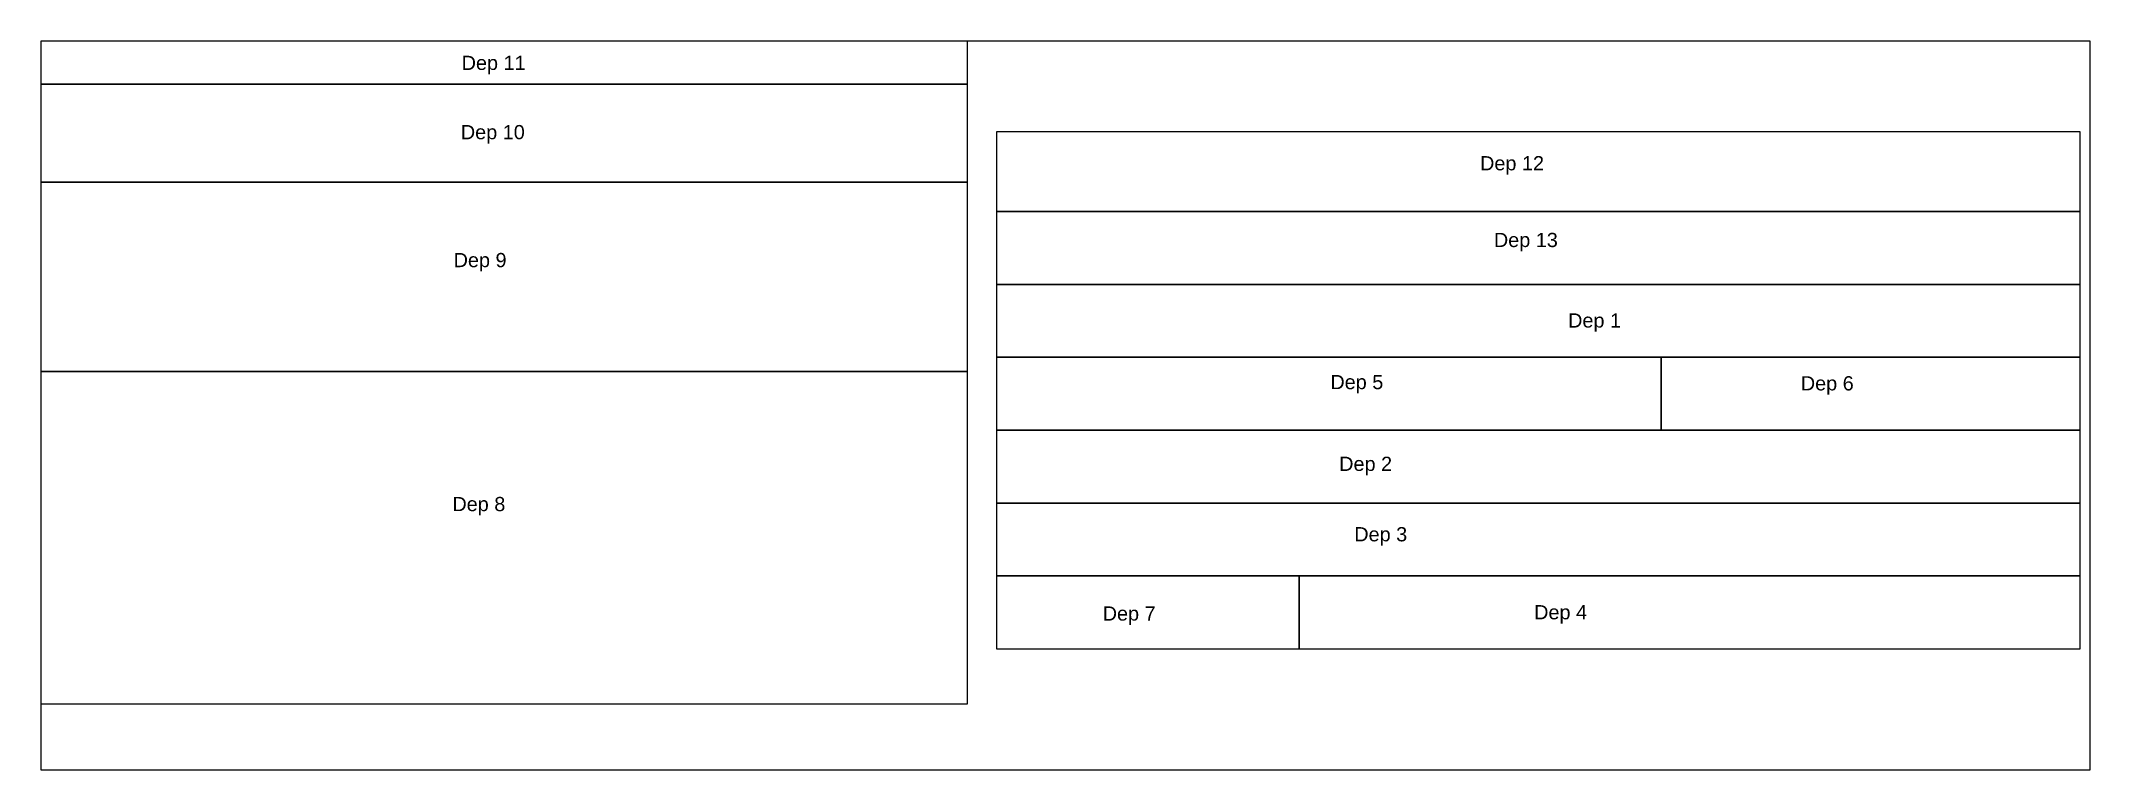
# Model space of a CAD drawing. Header units: millimetres. Extents: x 3 to 93, y 3 to 35.
import ezdxf

# ---------------------------------------------------------------- set-up
doc = ezdxf.new("R2010")
doc.units = ezdxf.units.MM
doc.styles.get("Standard").update_dxf_attribs({"font": 'arial.ttf'})

msp = doc.modelspace()

# ---------------------------------------------------------------- linework, layer by layer
for points in [[(3, 3), (93, 3), (93, 35), (3, 35)], [(3, 28.799), (43.7, 28.799), (43.7, 33.099), (3, 33.099)]]:
    msp.add_lwpolyline(points, close=True)
at = {"color": 6}
for points in [[(3, 33.1), (43.7, 33.1), (43.7, 35), (3, 35)], [(44.964, 27.516), (92.564, 27.516), (92.564, 31.016), (44.964, 31.016)]]:
    msp.add_lwpolyline(points, close=True, dxfattribs=at)
at = {"color": 5}
msp.add_lwpolyline([(3, 20.498), (43.7, 20.498), (43.7, 28.798), (3, 28.798)], close=True, dxfattribs=at)
at = {"color": 4}
for points in [[(44.964, 24.316), (92.564, 24.316), (92.564, 27.516), (44.964, 27.516)], [(44.964, 17.916), (74.164, 17.916), (74.164, 21.116), (44.964, 21.116)]]:
    msp.add_lwpolyline(points, close=True, dxfattribs=at)
at = {"color": 2}
for points in [[(44.964, 21.116), (92.564, 21.116), (92.564, 24.316), (44.964, 24.316)], [(44.964, 14.716), (92.564, 14.716), (92.564, 17.916), (44.964, 17.916)], [(44.964, 11.516), (92.564, 11.516), (92.564, 14.716), (44.964, 14.716)], [(58.264, 8.316), (92.564, 8.316), (92.564, 11.516), (58.264, 11.516)]]:
    msp.add_lwpolyline(points, close=True, dxfattribs=at)
at = {"color": 1}
msp.add_lwpolyline([(74.164, 17.916), (92.564, 17.916), (92.564, 21.116), (74.164, 21.116)], close=True, dxfattribs=at)
at = {"color": 3}
msp.add_lwpolyline([(3, 5.898), (43.7, 5.898), (43.7, 20.498), (3, 20.498)], close=True, dxfattribs=at)
at = {"color": 253}
msp.add_lwpolyline([(44.964, 8.316), (58.264, 8.316), (58.264, 11.516), (44.964, 11.516)], close=True, dxfattribs=at)

# ---------------------------------------------------------------- texts
for s, p in [('Dep 11', (21.477, 33.729)), ('Dep 10', (21.441, 30.688)), ('Dep 12', (66.209, 29.323)), ('Dep 13', (66.816, 25.955)), ('Dep 9', (21.125, 25.072)), ('Dep 1', (70.076, 22.422)), ('Dep 5', (59.634, 19.717)), ('Dep 6', (80.297, 19.662)), ('Dep 2', (60.021, 16.128)), ('Dep 8', (21.07, 14.362)), ('Dep 3', (60.684, 13.037)), ('Dep 7', (49.634, 9.558)), ('Dep 4', (68.584, 9.614))]:
    msp.add_text(s, height=0.6236).set_placement(p)

doc.saveas('drawing.dxf')
